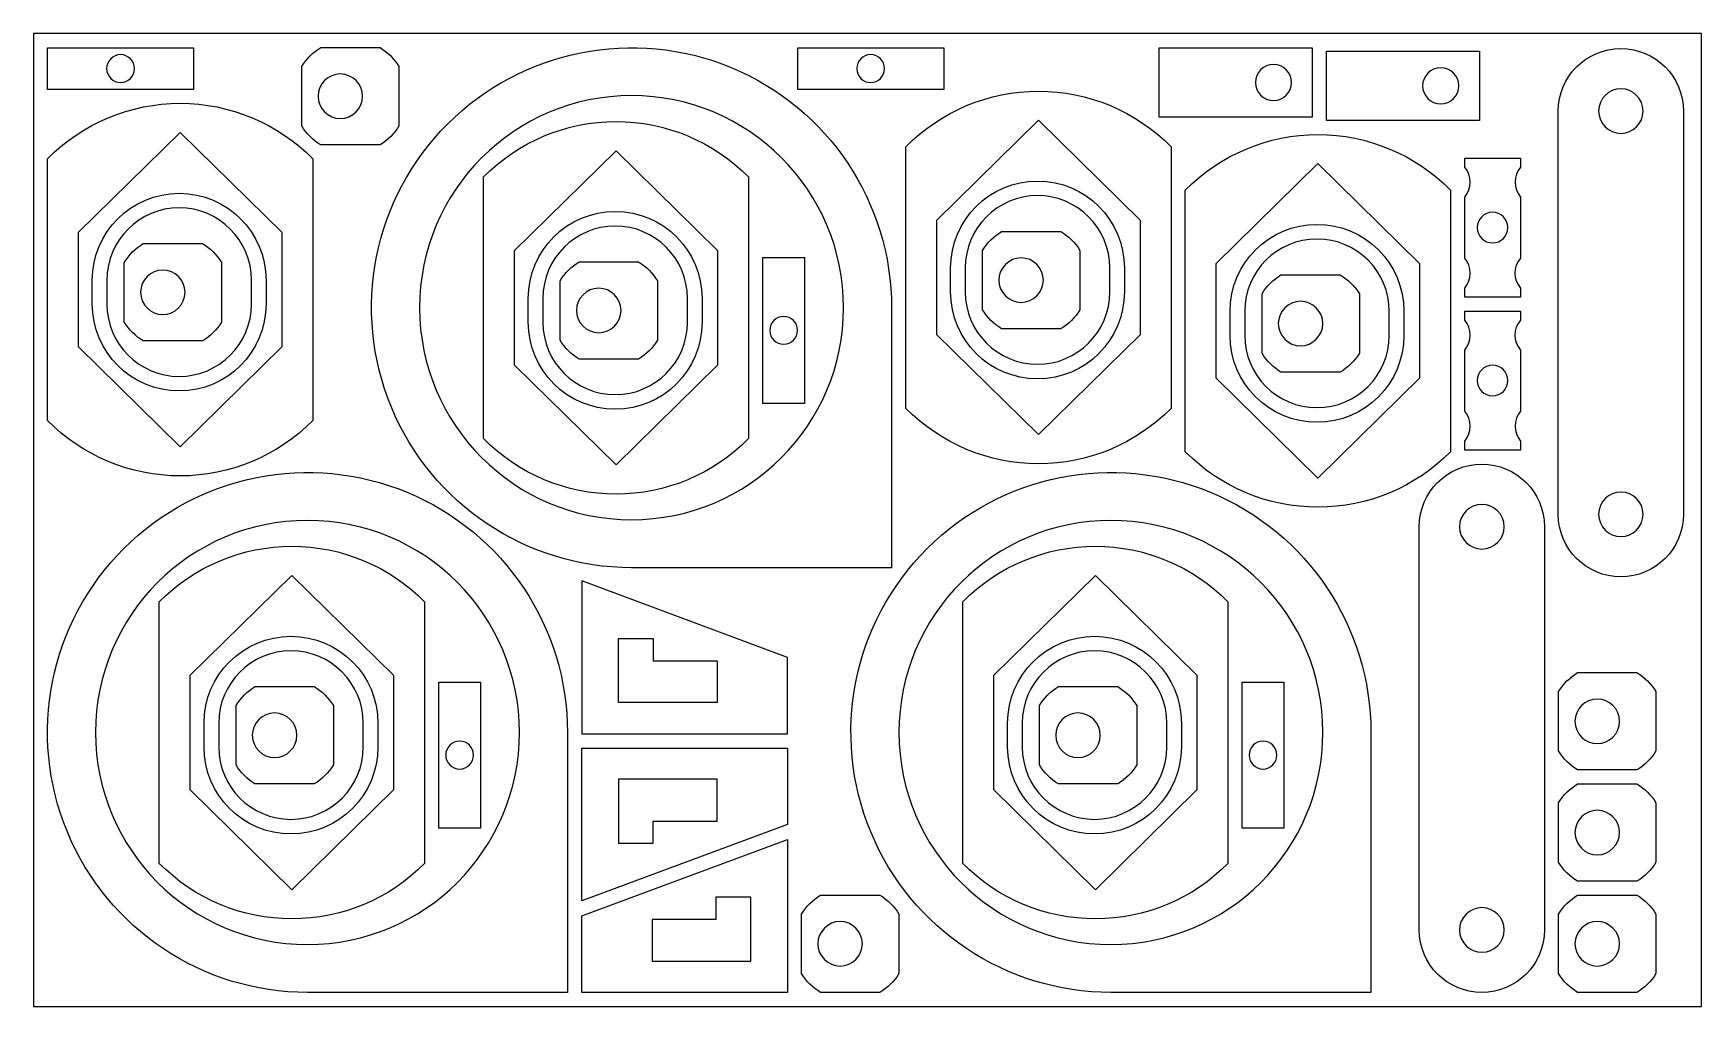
# Model space of a CAD drawing. Header units: metres. Extents: x 0 to 1200, y 0 to 700.
import ezdxf

# ---------------------------------------------------------------- set-up
doc = ezdxf.new("R2010")
doc.units = ezdxf.units.M

msp = doc.modelspace()

# ---------------------------------------------------------------- linework, layer by layer
for points in [[(0, 0), (1200, 0), (1200, 700), (0, 700)], [(115.2, 659.7), (10.2, 659.7), (10.2, 689.7), (115.2, 689.7)], [(654.8, 659.7), (549.8, 659.7), (549.8, 689.7), (654.8, 689.7)], [(919.8, 639.7), (809.8, 639.7), (809.8, 689.7), (919.8, 689.7)], [(1040.1, 637.3), (930.1, 637.3), (930.1, 687.3), (1040.1, 687.3)], [(649.6, 565.4), (649.6, 483.4), (723, 411.4), (796.3, 483.4), (796.3, 565.4), (723, 637.5)], [(32.2, 556.7), (32.2, 474.7), (105.6, 402.7), (178.9, 474.7), (178.9, 556.7), (105.6, 628.7)], [(345.8, 543.6), (345.8, 461.6), (419.1, 389.6), (492.4, 461.6), (492.4, 543.6), (419.1, 615.6)], [(850.6, 534.2), (850.6, 452.2), (924, 380.2), (997.3, 452.2), (997.3, 534.2), (924, 606.3)], [(524.7, 433.9), (524.7, 538.9), (554.7, 538.9), (554.7, 433.9)], [(112.6, 238.1), (112.6, 156.1), (186, 84.1), (259.3, 156.1), (259.3, 238.1), (186, 310.1)], [(394.4, 196.2), (542.4, 196.2), (542.4, 251.2), (394.4, 306.2)], [(690.6, 238.1), (690.6, 156.1), (763.9, 84.1), (837.2, 156.1), (837.2, 238.1), (763.9, 310.1)], [(420.8, 218.7), (420.8, 264.7), (445.8, 264.7), (445.8, 248.7), (491.8, 248.7), (491.8, 218.7)], [(291.6, 128.4), (291.6, 233.4), (321.6, 233.4), (321.6, 128.4)], [(869.5, 128.4), (869.5, 233.4), (899.5, 233.4), (899.5, 128.4)], [(394.4, 186), (542.4, 186), (542.4, 131), (394.4, 76)], [(420.8, 163.5), (420.8, 117.5), (445.8, 117.5), (445.8, 133.5), (491.8, 133.5), (491.8, 163.5)], [(542.4, 10.2), (394.4, 10.2), (394.4, 65.2), (542.4, 120.2)], [(516, 32.7), (516, 78.7), (491, 78.7), (491, 62.7), (445, 62.7), (445, 32.7)]]:
    msp.add_lwpolyline(points, close=True)
for points in [[(72.7, 674.7, 1), (52.7, 674.7, 1)], [(263, 633.4, -0.119348), (249.4, 619.8), (206.7, 619.8, -0.119348), (193, 633.4), (193, 676.1, -0.119348), (206.7, 689.8), (249.4, 689.8, -0.119348), (263, 676.1)], [(430.3, 315.7, -2.414214), (617.3, 502.7), (617.3, 315.7)], [(612.3, 674.7, 1), (592.3, 674.7, 1)], [(1186.9, 644.1), (1186.9, 354.1, -1), (1096.9, 354.1), (1096.9, 644.1, -1)], [(905, 664.7, 1), (879, 664.7, 1)], [(1025.3, 662.3, 1), (999.3, 662.3, 1)], [(236.8, 654.8, 1), (204.8, 654.8, 1)], [(1141.9, 628.1, 1), (1141.9, 660.1, 1)], [(201, 609.8), (201, 421.6, -0.418249), (10.2, 421.6), (10.2, 609.8, -0.418249)], [(582.8, 502.7, 1), (277.8, 502.7, 1)], [(818.4, 618.5), (818.4, 430.3, -0.418249), (627.6, 430.3), (627.6, 618.5, -0.418249)], [(514.5, 596.7), (514.5, 408.5, -0.418249), (323.7, 408.5), (323.7, 596.7, -0.418249)], [(1019.4, 587.3), (1019.4, 399.1, -0.418249), (828.6, 399.1), (828.6, 587.3, -0.418249)], [(1029.6, 510.3), (1029.6, 516.8, 0.357439), (1029.6, 538.4), (1029.6, 582.3, 0.357439), (1029.6, 603.8), (1029.6, 610.3), (1069.6, 610.3), (1069.6, 603.8, 0.357439), (1069.6, 582.3), (1069.6, 538.4, 0.357439), (1069.6, 516.8), (1069.6, 510.3)], [(784.8, 531.3), (784.8, 514, -1), (659.8, 514), (659.8, 531.3, -1)], [(167.4, 522.5), (167.4, 505.3, -1), (42.4, 505.3), (42.4, 522.5, -1)], [(774.3, 531.3, 1), (670.3, 531.3), (670.3, 514, 1), (774.3, 514)], [(156.9, 522.5, 1), (52.9, 522.5), (52.9, 505.3, 1), (156.9, 505.3)], [(481, 509.4), (481, 492.2, -1), (356, 492.2), (356, 509.4, -1)], [(1049.6, 549.3, 1), (1049.6, 571.3, 1)], [(470.5, 509.4, 1), (366.5, 509.4), (366.5, 492.2, 1), (470.5, 492.2)], [(752.8, 501.2, -0.119348), (739.1, 487.5), (696.4, 487.5, -0.119348), (682.8, 501.2), (682.8, 543.9, -0.119348), (696.4, 557.5), (739.1, 557.5, -0.119348), (752.8, 543.9)], [(985.8, 500.1), (985.8, 482.8, -1), (860.8, 482.8), (860.8, 500.1, -1)], [(975.3, 500.1, 1), (871.3, 500.1), (871.3, 482.8, 1), (975.3, 482.8)], [(135.4, 492.4, -0.119348), (121.7, 478.8), (79, 478.8, -0.119348), (65.4, 492.4), (65.4, 535.1, -0.119348), (79, 548.8), (121.7, 548.8, -0.119348), (135.4, 535.1)], [(109.1, 513.8, 1), (77.1, 513.8, 1)], [(448.9, 479.3, -0.119348), (435.3, 465.7), (392.6, 465.7, -0.119348), (378.9, 479.3), (378.9, 522, -0.119348), (392.6, 535.7), (435.3, 535.7, -0.119348), (448.9, 522)], [(726.5, 522.5, 1), (694.5, 522.5, 1)], [(422.7, 500.7, 1), (390.7, 500.7, 1)], [(953.8, 470, -0.119348), (940.1, 456.3), (897.4, 456.3, -0.119348), (883.8, 470), (883.8, 512.7, -0.119348), (897.4, 526.3), (940.1, 526.3, -0.119348), (953.8, 512.7)], [(927.5, 491.3, 1), (895.5, 491.3, 1)], [(539.7, 476.4, 1), (539.7, 496.4, 1)], [(1029.6, 400.3), (1029.6, 406.8, 0.357439), (1029.6, 428.3), (1029.6, 472.2, 0.357439), (1029.6, 493.8), (1029.6, 500.3), (1069.6, 500.3), (1069.6, 493.8, 0.357439), (1069.6, 472.2), (1069.6, 428.3, 0.357439), (1069.6, 406.8), (1069.6, 400.3)], [(1049.6, 439.3, 1), (1049.6, 461.3, 1)], [(197.2, 10.2, -2.414214), (384.2, 197.2), (384.2, 10.2)], [(775.1, 10.2, -2.414214), (962.1, 197.2), (962.1, 10.2)], [(1086.9, 345.2), (1086.9, 55.2, -1), (996.9, 55.2), (996.9, 345.2, -1)], [(1041.9, 329.1, 1), (1041.9, 361.2, 1)], [(1141.9, 338.1, 1), (1141.9, 370.1, 1)], [(349.7, 197.2, 1), (44.7, 197.2, 1)], [(927.6, 197.2, 1), (622.6, 197.2, 1)], [(281.4, 291.2), (281.4, 103, -0.418249), (90.6, 103), (90.6, 291.2, -0.418249)], [(859.3, 291.2), (859.3, 103, -0.418249), (668.5, 103), (668.5, 291.2, -0.418249)], [(247.8, 203.9), (247.8, 186.7, -1), (122.8, 186.7), (122.8, 203.9, -1)], [(825.8, 203.9), (825.8, 186.7, -1), (700.8, 186.7), (700.8, 203.9, -1)], [(237.3, 203.9, 1), (133.3, 203.9), (133.3, 186.7, 1), (237.3, 186.7)], [(815.3, 203.9, 1), (711.3, 203.9), (711.3, 186.7, 1), (815.3, 186.7)], [(1167.1, 183.9, -0.119348), (1153.5, 170.2), (1110.8, 170.2, -0.119348), (1097.1, 183.9), (1097.1, 226.6, -0.119348), (1110.8, 240.2), (1153.5, 240.2, -0.119348), (1167.1, 226.6)], [(215.8, 173.8, -0.119348), (202.1, 160.2), (159.4, 160.2, -0.119348), (145.8, 173.8), (145.8, 216.5, -0.119348), (159.4, 230.2), (202.1, 230.2, -0.119348), (215.8, 216.5)], [(793.7, 173.8, -0.119348), (780, 160.2), (737.3, 160.2, -0.119348), (723.7, 173.8), (723.7, 216.5, -0.119348), (737.3, 230.2), (780, 230.2, -0.119348), (793.7, 216.5)], [(1140.9, 205.2, 1), (1108.9, 205.2, 1)], [(189.5, 195.2, 1), (157.5, 195.2, 1)], [(767.4, 195.2, 1), (735.4, 195.2, 1)], [(306.6, 170.9, 1), (306.6, 190.9, 1)], [(884.5, 170.9, 1), (884.5, 190.9, 1)], [(1167.1, 103.8, -0.119348), (1153.5, 90.2), (1110.8, 90.2, -0.119348), (1097.1, 103.8), (1097.1, 146.6, -0.119348), (1110.8, 160.2), (1153.5, 160.2, -0.119348), (1167.1, 146.6)], [(1140.9, 125.2, 1), (1108.9, 125.2, 1)], [(622.6, 23.8, -0.119348), (608.9, 10.2), (566.2, 10.2, -0.119348), (552.6, 23.8), (552.6, 66.5, -0.119348), (566.2, 80.2), (608.9, 80.2, -0.119348), (622.6, 66.5)], [(1167.1, 23.8, -0.119348), (1153.5, 10.2), (1110.8, 10.2, -0.119348), (1097.1, 23.8), (1097.1, 66.5, -0.119348), (1110.8, 80.2), (1153.5, 80.2, -0.119348), (1167.1, 66.5)], [(596.3, 45.2, 1), (564.3, 45.2, 1)], [(1041.9, 39.1, 1), (1041.9, 71.2, 1)], [(1140.9, 45.2, 1), (1108.9, 45.2, 1)]]:
    msp.add_lwpolyline(points, format="xyb", close=True)

doc.saveas('drawing.dxf')
